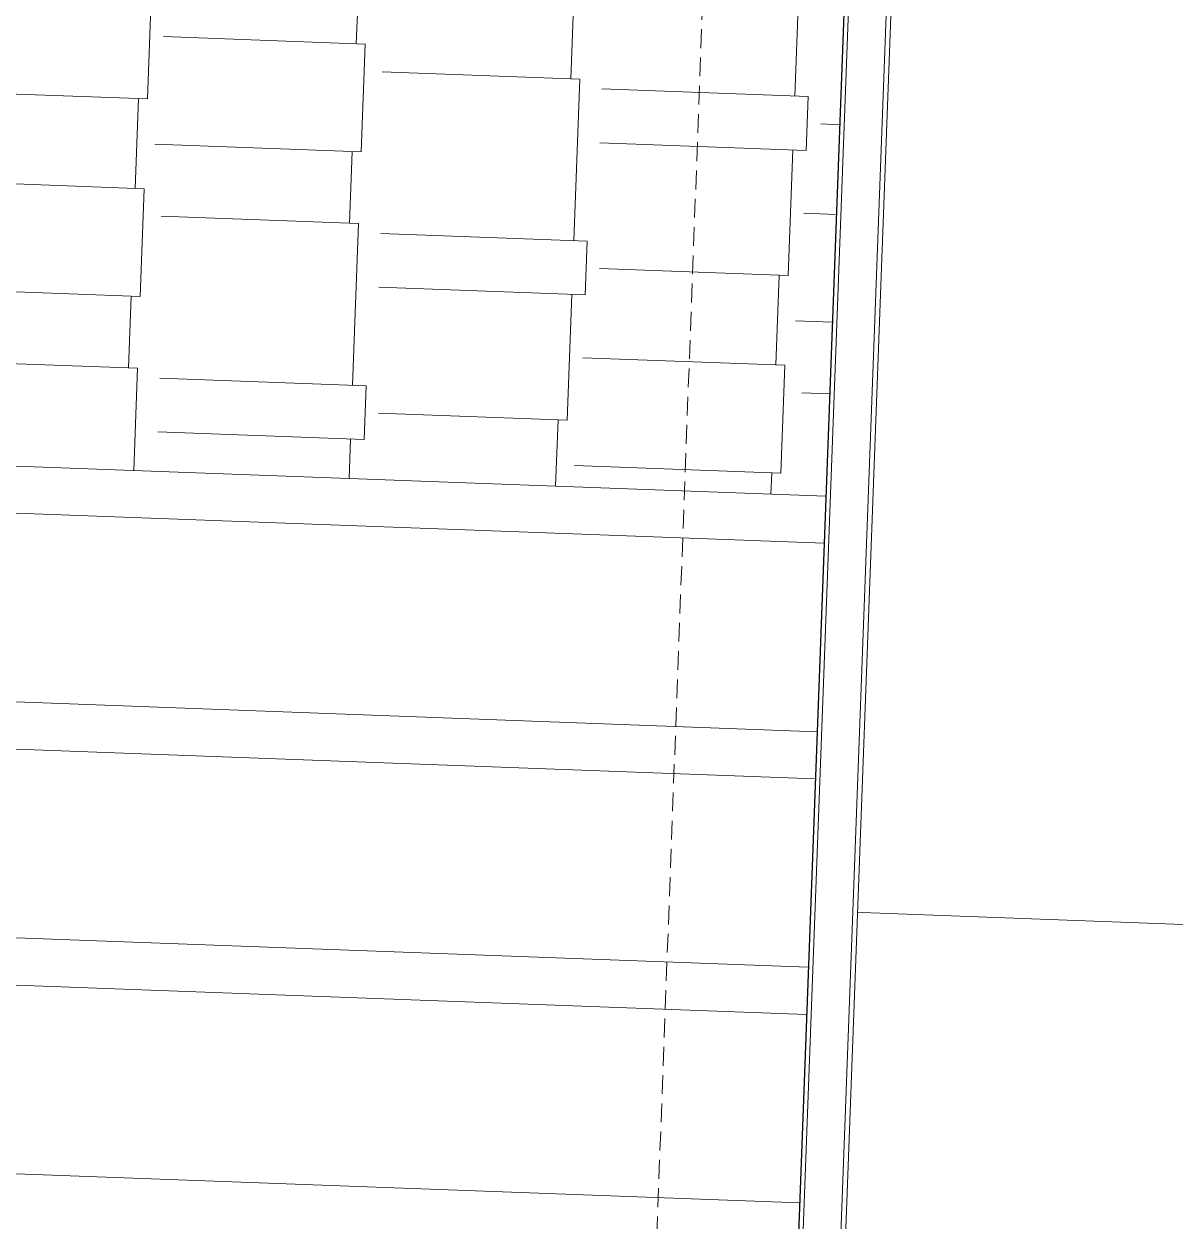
# Model space of a CAD drawing. Header units: centimetres. Extents: x 63871 to 181827, y -95930 to 42199.
# Drawn here: x 173886.9 to 174131.1, y 36035 to 36288.9 of the extents above; entities that cross this region are included whole.
import ezdxf

# ---------------------------------------------------------------- set-up
doc = ezdxf.new("R2010")
doc.units = ezdxf.units.CM
doc.linetypes.add('11-021_500-SatisOfisi_220512$0${ Diamond }', pattern=[12, 4, -2, 2, 2, -2])
for name, color, linetype, lineweight in [('A-WALL', 12, 'Continuous', 50), ('ARM_Pen_No__252', 8, 'Continuous', 18), ('İz DÜŞÜMÜ', 7, '11-021_500-SatisOfisi_220512$0${ Diamond }', 18), ('OLUK', 222, 'Continuous', 15), ('TARAMA', 251, 'Continuous', 5), ('Çatı', 144, 'Continuous', 30)]:
    doc.layers.add(name, color=color, linetype=linetype, lineweight=lineweight)
doc.layers.add('Dıış Ölçü', color=140, linetype='Continuous')
doc.styles.add('RomanS', font='')
doc.styles.get('RomanS').set_extended_font_data('Stylus BT')
doc.dimstyles.new('BÖYÜK', dxfattribs={"dimtxt": 70, "dimasz": 5, "dimexe": 5, "dimexo": 5, "dimgap": 2, "dimtad": 3, "dimdec": 0, "dimzin": 0, "dimdsep": 46, "dimtxsty": 'RomanS', "dimblk": 'DOT', "dimcen": 5, "dimadec": 0, "dimazin": 0, "dimtfac": 1, "dimtdec": 0, "dimtix": 1, "dimtofl": 0, "dimtmove": 1, "dimatfit": 0, "dimldrblk": 'DOT', "dimfxl": 10, "dimfxlon": 1, "dimtolj": 1, "dimtzin": 0, "dimarcsym": 0})

# ---------------------------------------------------------------- blocks, each defined once
blk = doc.blocks.new('HRD')
at = {"layer": 'ARM_Pen_No__252'}
h = blk.add_hatch(dxfattribs=at)
h.set_pattern_fill('AR-B816', color=256, scale=0.09)
h.set_pattern_definition([(0, (-39959.2, 0), (0, 18.288), []), (90, (-39959.2, 0), (-18.288, 18.288), [18.288, -18.288])])
h.paths.add_polyline_path([(154149.63, 35592.48), (154149.63, 35503.48), (154219.63, 35503.48), (154219.63, 35483.24), (154324.63, 35483.24), (154324.63, 35692.48), (154369.63, 35692.48), (154369.63, 35927.48), (154369.63, 35927.48), (154369.63, 36097.48), (154369.63, 36177.48), (154254.63, 36177.48), (153954.63, 36177.48), (153839.63, 36177.48), (153839.63, 35897.6), (153869.63, 35897.54), (153869.63, 35882.48), (154019.63, 35882.48), (154019.63, 35872.48), (154019.63, 35833.25, -0.444416), (154030.45, 35823.48, -0.444416), (154019.63, 35813.72), (154019.63, 35773.48), (153939.63, 35773.48), (153939.63, 35692.48), (154019.63, 35692.48), (154019.63, 35687.48), (154019.63, 35633.7), (154020.63, 35632.93), (154019.63, 35631.47), (154019.63, 35592.48), (154019.63, 35582.48), (153989.63, 35582.48), (153989.63, 35577.48), (153989.63, 35497.48), (153989.63, 35437.48), (153994.63, 35437.48), (154094.63, 35437.48), (154139.63, 35437.48), (154139.63, 35592.48)])
at = {"layer": 'A-WALL', "lineweight": 53}
for p, q in [((153819.63, 35782.48), (153819.63, 36197.48)), ((153839.63, 36177.48), (153839.63, 35882.48)), ((153954.63, 36177.48), (153839.63, 36177.48))]:
    blk.add_line(p, q, dxfattribs=at)
at = {"layer": 'İz DÜŞÜMÜ'}
blk.add_lwpolyline([(153819.63, 36347.48), (154419.63, 36347.49), (154419.63, 35292.49), (154159.63, 35292.49), (154159.63, 35357.48), (153819.63, 35357.48), (153819.63, 36347.48)], dxfattribs=at)
blk = doc.blocks.new('_Dot')
at = {"color": 0, "linetype": 'ByBlock', "lineweight": -2}
blk.add_line((-0.5, 0), (-1, 0), dxfattribs=at)
at = {"color": 0, "linetype": 'ByBlock', "const_width": 0.5}
blk.add_lwpolyline([(-0.25, 0, 1), (0.25, 0, 1)], format="xyb", close=True, dxfattribs=at)
blk = doc.blocks.new('*D371')
at = {"layer": 'Defpoints', "color": 0, "transparency": 16777216}
for p in [(-3928.11, 21171.82), (-3928.11, 21171.82), (-3034.29, 21138.63)]:
    blk.add_point(p, dxfattribs=at)
at = {"layer": 'Dıış Ölçü', "color": 0, "lineweight": -2, "transparency": 16777216}
for p, q in [((-3928.11, 21171.82), (-3927.93, 21176.82)), ((-3039.29, 21138.81), (-3923.12, 21171.63)), ((-3034.29, 21138.63), (-3034.11, 21143.62))]:
    blk.add_line(p, q, dxfattribs=at)
at = {"layer": 'Dıış Ölçü', "color": 0, "lineweight": -2, "transparency": 16777216, "xscale": 5, "yscale": 5, "zscale": 5}
for p, rotation in [((-3928.11, 21171.82), 177.8731892381679), ((-3034.29, 21138.63), 357.8731892381679)]:
    blk.add_blockref('_Dot', p, dxfattribs=dict(at, rotation=rotation))
at = {"layer": 'Dıış Ölçü', "color": 0, "transparency": 16777216, "insert": (-3479.77, 21193.76), "char_height": 70, "attachment_point": 5, "rotation": 357.8732, "style": 'RomanS'}
blk.add_mtext('\\A1;894', dxfattribs=at)
blk = doc.blocks.new('çatı planı')
blk.add_wipeout([(-680, -1060), (-680, 0), (0, 0), (0, -1125), (-340, -1125), (-340, -1060)]).dxf.layer = 'OLUK'
at = {"layer": 'Çatı', "lineweight": 15}
h = blk.add_hatch(dxfattribs=at)
h.set_pattern_fill('AR-RSHKE', color=251, scale=0.15, angle=270)
h.set_pattern_definition([(270, (-196861.627, -36377.483), (45.72, -97.155), [22.86, -19.05, 26.67, -11.43, 34.29, -15.24]), (270, (-196859.72, -36400.343), (45.72, -97.155), [19.05, -72.39, 15.24, -22.86]), (270, (-196864.484, -36446.063), (45.72, -97.155), [11.43, -118.11]), (0, (-196861.627, -36377.483), (45.72, 32.385), [43.815, -139.065]), (0, (-196861.627, -36400.343), (45.72, 32.385), [42.8625, -140.0175]), (0, (-196861.627, -36419.393), (45.72, 32.385), [40.005, -142.875]), (0, (-196864.484, -36446.063), (45.72, 32.385), [43.815, -139.065]), (0, (-196864.484, -36457.493), (45.72, 32.385), [43.815, -139.065]), (0, (-196861.627, -36491.783), (45.72, 32.385), [41.91, -140.97])])
h.paths.add_polyline_path([(-340, -340), (-670, -340), (-670, -1050), (-340, -720)])
h.paths.add_polyline_path([(-554.79, -586.74), (-554.79, -524.95), (-462.64, -524.95), (-462.64, -586.74)], flags=16)
h.paths.add_polyline_path([(-438.13, -595), (-438.13, -505), (-358.13, -505), (-358.13, -595)], flags=16)
h.paths.add_polyline_path([(-435.13, -592), (-435.13, -508), (-361.13, -508), (-361.13, -592)], flags=0)
h.paths.add_polyline_path([(-575, -509.93), (-635, -509.93), (-635, -464.95), (-575, -464.95)], flags=16)
h.paths.add_polyline_path([(-590, -495), (-620, -494.93), (-620, -479.88), (-590, -479.95)], flags=0)
h.paths.add_polyline_path([(-605, -487.43, -1), (-620, -487.43, -1), (-605, -487.43, -1), (-590, -487.43, -1)], flags=0)
h.paths.add_polyline_path([(-540.96, -552.31), (-463.64, -552.31), (-463.64, -528.57), (-540.96, -528.57)], flags=8)
h.paths.add_polyline_path([(-428.72, -520.12), (-364.78, -520.12), (-364.78, -508.56), (-428.72, -508.56)], flags=8)
at = {"layer": 'İz DÜŞÜMÜ'}
blk.add_lwpolyline([(-300, -1020), (-300, -960), (-40, -960), (-40, -1085), (-300, -1085), (-300, -1020), (-640, -1020), (-640, -30), (-300, -30), (-300, -180), (-40, -180), (-40, -1095)], dxfattribs=at)
at = {"layer": 'OLUK'}
for points in [[(-340, -1125), (-340, -1060), (-680, -1060), (-680, 0), (0, 0), (0, -1125)], [(-339, -1124), (-339, -1059), (-679, -1059), (-679, -1), (-1, -1), (-1, -1124)], [(-331, -1116), (-331, -1051), (-671, -1051), (-671, -9), (-9, -9), (-9, -1116)]]:
    blk.add_lwpolyline(points, close=True, dxfattribs=at)
at = {"layer": 'TARAMA'}
for p, q in [((-490, -190), (-670, -190)), ((-450, -230), (-670, -230)), ((-440, -240), (-670, -240)), ((-400, -280), (-670, -280)), ((-390, -290), (-670, -290)), ((-350, -330), (-670, -330)), ((-340, -340), (-670, -340))]:
    blk.add_line(p, q, dxfattribs=at)
at = {"layer": 'Çatı'}
blk.add_lwpolyline([(-330, -1115), (-330, -1050), (-670, -1050), (-670, -10), (-10, -10), (-10, -1115)], close=True, dxfattribs=at)
blk = doc.blocks.new('VAZİYET PLANI')
at = {"rotation": 177.873189238168}
blk.add_blockref('HRD', (151126.23, 51563.95), dxfattribs=at)
at = {"layer": 'Dıış Ölçü'}
dim = blk.add_aligned_dim(p1=(-3034.29, 21138.63), p2=(-3928.11, 21171.82), distance=0, dimstyle='BÖYÜK', dxfattribs=at)
dim.commit()
dim.dimension.update_dxf_attribs({"geometry": '*D371', "text_midpoint": (-3479.77, 21193.76)})
at = {"layer": 'OLUK', "rotation": 177.8731895439683}
blk.add_blockref('çatı planı', (-4577.02, 20943.72), dxfattribs=at)

msp = doc.modelspace()

# ---------------------------------------------------------------- block references
at = {"layer": 'OLUK'}
msp.add_blockref('VAZİYET PLANI', (177951.86, 14930.11), dxfattribs=at)

doc.saveas('drawing.dxf')
